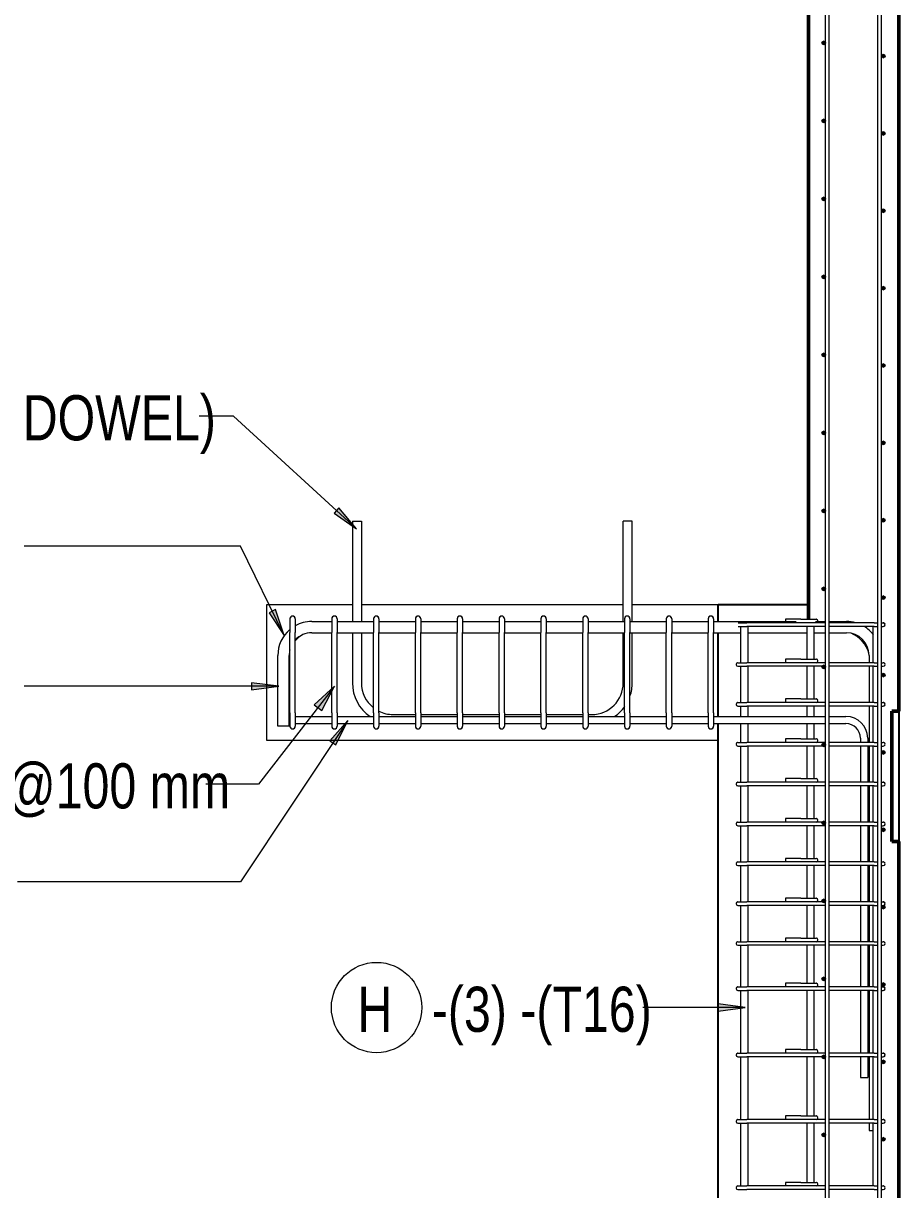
# Model space of a CAD drawing. Header units: millimetres. Extents: x 12983 to 23528, y -2876 to 5855.
# Drawn here: x 21589 to 23528, y -255 to 2328 of the extents above; entities that cross this region are included whole.
import ezdxf

# ---------------------------------------------------------------- set-up
doc = ezdxf.new("R2010")
doc.units = ezdxf.units.MM
for name, color, linetype, lineweight in [('A-WALL', 113, 'Continuous', 25), ('S-BEAM', 12, 'Continuous', 18), ('S-RBAR', 171, 'Continuous', 18), ('S-RBAR-IDEN', 171, 'Continuous', 9)]:
    doc.layers.add(name, color=color, linetype=linetype, lineweight=lineweight)
doc.styles.add('Nirmala UI Semilight', font='NirmalaS.ttf', dxfattribs={"width": 0.8, "height": 100})

# ---------------------------------------------------------------- blocks, each defined once
blk = doc.blocks.new('M_Rebar Tag_rfa MARK - ARROW-794226-Elevation Right 1')
at = {"layer": 'S-RBAR-IDEN'}
blk.add_circle((10570.1, 1169.6), 100, dxfattribs=at)

msp = doc.modelspace()

# ---------------------------------------------------------------- hatches: boundary and pattern name
at = {"layer": 'S-RBAR'}
h = msp.add_hatch(color=256, dxfattribs=at)
edge = h.paths.add_edge_path()
edge.add_arc((23362.15473, 2284.2069), 4, 0, 360)
for points in [[(23362.15473, 2280.2069), (23366.15473, 2284.2069), (23362.15473, 2288.2069), (23358.15473, 2284.2069)], [(23494.15473, 2251.24138), (23498.15473, 2255.24138), (23494.15473, 2259.24138), (23490.15473, 2255.24138)], [(23362.15473, 2107.48276), (23366.15473, 2111.48276), (23362.15473, 2115.48276), (23358.15473, 2111.48276)], [(23494.15473, 2079.89655), (23498.15473, 2083.89655), (23494.15473, 2087.89655), (23490.15473, 2083.89655)], [(23362.15473, 1934.75862), (23366.15473, 1938.75862), (23362.15473, 1942.75862), (23358.15473, 1938.75862)], [(23494.15473, 1908.55172), (23498.15473, 1912.55172), (23494.15473, 1916.55172), (23490.15473, 1912.55172)], [(23362.15473, 1762.03448), (23366.15473, 1766.03448), (23362.15473, 1770.03448), (23358.15473, 1766.03448)], [(23494.15473, 1737.2069), (23498.15473, 1741.2069), (23494.15473, 1745.2069), (23490.15473, 1741.2069)], [(23362.15473, 1589.31034), (23366.15473, 1593.31034), (23362.15473, 1597.31034), (23358.15473, 1593.31034)], [(23494.15473, 1565.86207), (23498.15473, 1569.86207), (23494.15473, 1573.86207), (23490.15473, 1569.86207)], [(23362.15473, 1416.58621), (23366.15473, 1420.58621), (23362.15473, 1424.58621), (23358.15473, 1420.58621)], [(23494.15473, 1394.51724), (23498.15473, 1398.51724), (23494.15473, 1402.51724), (23490.15473, 1398.51724)], [(23362.15473, 1243.86207), (23366.15473, 1247.86207), (23362.15473, 1251.86207), (23358.15473, 1247.86207)], [(23494.15473, 1223.17241), (23498.15473, 1227.17241), (23494.15473, 1231.17241), (23490.15473, 1227.17241)], [(23362.15473, 1071.13793), (23366.15473, 1075.13793), (23362.15473, 1079.13793), (23358.15473, 1075.13793)], [(23494.15473, 1051.82759), (23498.15473, 1055.82759), (23494.15473, 1059.82759), (23490.15473, 1055.82759)], [(23362.15473, 898.41379), (23366.15473, 902.41379), (23362.15473, 906.41379), (23358.15473, 902.41379)], [(23494.15473, 880.48276), (23498.15473, 884.48276), (23494.15473, 888.48276), (23490.15473, 884.48276)], [(23362.15473, 725.68966), (23366.15473, 729.68966), (23362.15473, 733.68966), (23358.15473, 729.68966)], [(23494.15473, 709.13793), (23498.15473, 713.13793), (23494.15473, 717.13793), (23490.15473, 713.13793)], [(23362.15473, 552.96552), (23366.15473, 556.96552), (23362.15473, 560.96552), (23358.15473, 556.96552)], [(23494.15473, 537.7931), (23498.15473, 541.7931), (23494.15473, 545.7931), (23490.15473, 541.7931)], [(23362.15473, 380.24138), (23366.15473, 384.24138), (23362.15473, 388.24138), (23358.15473, 384.24138)], [(23494.15473, 366.44828), (23498.15473, 370.44828), (23494.15473, 374.44828), (23490.15473, 370.44828)], [(23362.15473, 207.51724), (23366.15473, 211.51724), (23362.15473, 215.51724), (23358.15473, 211.51724), (23361.63083, 208.04114)], [(23494.15473, 195.10345), (23498.15473, 199.10345), (23494.15473, 203.10345), (23490.15473, 199.10345)], [(23362.15473, 34.7931), (23366.15473, 38.7931), (23362.15473, 42.7931), (23358.15473, 38.7931), (23359.6362, 37.31163)], [(23494.15473, 23.75862), (23498.15473, 27.75862), (23494.15473, 31.75862), (23490.15473, 27.75862)], [(23362.15473, -137.93103), (23366.15473, -133.93103), (23362.15473, -129.93103), (23358.15473, -133.93103)], [(23494.15473, -147.58621), (23498.15473, -143.58621), (23494.15473, -139.58621), (23490.15473, -143.58621)]]:
    msp.add_hatch(color=256, dxfattribs=at).paths.add_polyline_path(points)
h = msp.add_hatch(color=256, dxfattribs=at)
edge = h.paths.add_edge_path()
edge.add_arc((23494.15473, 2255.24138), 4, 0, 360)
h = msp.add_hatch(color=256, dxfattribs=at)
edge = h.paths.add_edge_path()
edge.add_arc((23362.15473, 2111.48276), 4, 0, 360)
h = msp.add_hatch(color=256, dxfattribs=at)
edge = h.paths.add_edge_path()
edge.add_arc((23494.15473, 2083.89655), 4, 0, 360)
h = msp.add_hatch(color=256, dxfattribs=at)
edge = h.paths.add_edge_path()
edge.add_arc((23362.15473, 1938.75862), 4, 0, 360)
h = msp.add_hatch(color=256, dxfattribs=at)
edge = h.paths.add_edge_path()
edge.add_arc((23494.15473, 1912.55172), 4, 0, 360)
h = msp.add_hatch(color=256, dxfattribs=at)
edge = h.paths.add_edge_path()
edge.add_arc((23362.15473, 1766.03448), 4, 0, 360)
h = msp.add_hatch(color=256, dxfattribs=at)
edge = h.paths.add_edge_path()
edge.add_arc((23494.15473, 1741.2069), 4, 0, 360)
h = msp.add_hatch(color=256, dxfattribs=at)
edge = h.paths.add_edge_path()
edge.add_arc((23362.15473, 1593.31034), 4, 0, 360)
h = msp.add_hatch(color=256, dxfattribs=at)
edge = h.paths.add_edge_path()
edge.add_arc((23494.15473, 1569.86207), 4, 0, 360)
h = msp.add_hatch(color=256, dxfattribs=at)
edge = h.paths.add_edge_path()
edge.add_arc((23362.15473, 1420.58621), 4, 0, 360)
h = msp.add_hatch(color=256, dxfattribs=at)
edge = h.paths.add_edge_path()
edge.add_arc((23494.15473, 1398.51724), 4, 0, 360)
h = msp.add_hatch(color=256, dxfattribs=at)
edge = h.paths.add_edge_path()
edge.add_arc((23362.15473, 1247.86207), 4, 0, 360)
h = msp.add_hatch(color=256, dxfattribs=at)
edge = h.paths.add_edge_path()
edge.add_arc((23494.15473, 1227.17241), 4, 0, 360)
h = msp.add_hatch(color=256, dxfattribs=at)
edge = h.paths.add_edge_path()
edge.add_arc((23362.15473, 1075.13793), 4, 0, 360)
h = msp.add_hatch(color=256, dxfattribs=at)
edge = h.paths.add_edge_path()
edge.add_arc((23494.15473, 1055.82759), 4, 0, 360)
h = msp.add_hatch(color=256, dxfattribs=at)
edge = h.paths.add_edge_path()
edge.add_arc((23362.15473, 902.41379), 4, 0, 360)
h = msp.add_hatch(color=256, dxfattribs=at)
edge = h.paths.add_edge_path()
edge.add_arc((23494.15473, 884.48276), 4, 0, 360)
h = msp.add_hatch(color=256, dxfattribs=at)
edge = h.paths.add_edge_path()
edge.add_arc((23362.15473, 729.68966), 4, 0, 360)
h = msp.add_hatch(color=256, dxfattribs=at)
edge = h.paths.add_edge_path()
edge.add_arc((23494.15473, 713.13793), 4, 0, 360)
h = msp.add_hatch(color=256, dxfattribs=at)
edge = h.paths.add_edge_path()
edge.add_arc((23362.15473, 556.96552), 4, 0, 360)
h = msp.add_hatch(color=256, dxfattribs=at)
edge = h.paths.add_edge_path()
edge.add_arc((23494.15473, 541.7931), 4, 0, 360)
h = msp.add_hatch(color=256, dxfattribs=at)
edge = h.paths.add_edge_path()
edge.add_arc((23362.15473, 384.24138), 4, 0, 360)
h = msp.add_hatch(color=256, dxfattribs=at)
edge = h.paths.add_edge_path()
edge.add_arc((23494.15473, 370.44828), 4, 0, 360)
h = msp.add_hatch(color=256, dxfattribs=at)
edge = h.paths.add_edge_path()
edge.add_arc((23362.15473, 211.51724), 4, 0, 360)
h = msp.add_hatch(color=256, dxfattribs=at)
edge = h.paths.add_edge_path()
edge.add_arc((23494.15473, 199.10345), 4, 0, 360)
h = msp.add_hatch(color=256, dxfattribs=at)
edge = h.paths.add_edge_path()
edge.add_arc((23362.15473, 38.7931), 4, 0, 360)
h = msp.add_hatch(color=256, dxfattribs=at)
edge = h.paths.add_edge_path()
edge.add_arc((23494.15473, 27.75862), 4, 0, 360)
h = msp.add_hatch(color=256, dxfattribs=at)
edge = h.paths.add_edge_path()
edge.add_arc((23362.15473, -133.93103), 4, 0, 360)
h = msp.add_hatch(color=256, dxfattribs=at)
edge = h.paths.add_edge_path()
edge.add_arc((23494.15473, -143.58621), 4, 0, 360)
at = {"layer": 'S-RBAR-IDEN'}
for points in [[(22327.24973, 1208.34039), (22288.37367, 1254.71978), (22277.69447, 1243.07758)], [(22167.41082, 972.0373), (22147.97596, 1029.34945), (22133.80471, 1022.36648)], [(22155.09354, 859.57095), (22095.09354, 867.4701), (22095.09354, 851.6718)], [(22278.86644, 859.57095), (22233.62801, 818.76149), (22250.31388, 805.75014)], [(22308.46825, 784.01023), (22268.60944, 738.47264), (22281.75359, 729.70808)], [(23188.09004, 148.20063), (23128.09004, 156.09978), (23128.09004, 140.30148)]]:
    msp.add_hatch(color=256, dxfattribs=at).paths.add_polyline_path(points)

# ---------------------------------------------------------------- linework, layer by layer
at = {"layer": 'A-WALL', "lineweight": 50}
for p, q in [((23328.15473, 3060), (23328.15473, 1008)), ((23528.15473, 804.51559), (23528.15473, 2511.41839)), ((23513.15473, 515.48441), (23513.15473, 804.51559)), ((23513.15473, 804.51559), (23528.15473, 804.51559)), ((23528.15473, 515.48441), (23513.15473, 515.48441)), ((23528.15473, -1395), (23528.15473, 515.48441))]:
    msp.add_line(p, q, dxfattribs=at)
at = {"layer": 'A-WALL'}
for p, q in [((23128.15473, 1003), (23128.15473, 1040)), ((23328.15473, 1040), (23128.15473, 1040)), ((23128.15473, 793), (23128.15473, 978)), ((23528.15473, 804.51559), (23528.15473, 515.48441)), ((23128.15473, -1395), (23128.15473, 777))]:
    msp.add_line(p, q, dxfattribs=at)
at = {"layer": 'S-BEAM'}
for p, q in [((22128.15473, 1040), (22128.15473, 740)), ((22318.15473, 1040), (22128.15473, 1040)), ((22918.15473, 1040), (22338.15473, 1040)), ((23128.15473, 1040), (22938.15473, 1040)), ((22128.15473, 740), (23128.15473, 740))]:
    msp.add_line(p, q, dxfattribs=at)
at = {"layer": 'S-RBAR'}
for p, q in [((23366.15473, -1365), (23366.15473, 3670)), ((23374.15473, -1365), (23374.15473, 3670)), ((23482.15473, -1365), (23482.15473, 3630)), ((23490.15473, -1365), (23490.15473, 3630)), ((23362.15473, 2288.2069), (23358.15473, 2284.2069)), ((23358.15473, 2284.2069), (23362.15473, 2280.2069)), ((23366.15473, 2284.2069), (23362.15473, 2288.2069)), ((23362.15473, 2280.2069), (23366.15473, 2284.2069)), ((23494.15473, 2259.24138), (23490.15473, 2255.24138)), ((23490.15473, 2255.24138), (23494.15473, 2251.24138)), ((23498.15473, 2255.24138), (23494.15473, 2259.24138)), ((23494.15473, 2251.24138), (23498.15473, 2255.24138)), ((23362.15473, 2115.48276), (23358.15473, 2111.48276)), ((23358.15473, 2111.48276), (23362.15473, 2107.48276)), ((23366.15473, 2111.48276), (23362.15473, 2115.48276)), ((23362.15473, 2107.48276), (23366.15473, 2111.48276)), ((23494.15473, 2087.89655), (23490.15473, 2083.89655)), ((23490.15473, 2083.89655), (23494.15473, 2079.89655)), ((23498.15473, 2083.89655), (23494.15473, 2087.89655)), ((23494.15473, 2079.89655), (23498.15473, 2083.89655)), ((23362.15473, 1942.75862), (23358.15473, 1938.75862)), ((23358.15473, 1938.75862), (23362.15473, 1934.75862)), ((23366.15473, 1938.75862), (23362.15473, 1942.75862)), ((23362.15473, 1934.75862), (23366.15473, 1938.75862)), ((23494.15473, 1916.55172), (23490.15473, 1912.55172)), ((23490.15473, 1912.55172), (23494.15473, 1908.55172)), ((23498.15473, 1912.55172), (23494.15473, 1916.55172)), ((23494.15473, 1908.55172), (23498.15473, 1912.55172)), ((23362.15473, 1770.03448), (23358.15473, 1766.03448)), ((23358.15473, 1766.03448), (23362.15473, 1762.03448)), ((23366.15473, 1766.03448), (23362.15473, 1770.03448)), ((23362.15473, 1762.03448), (23366.15473, 1766.03448)), ((23494.15473, 1745.2069), (23490.15473, 1741.2069)), ((23490.15473, 1741.2069), (23494.15473, 1737.2069)), ((23498.15473, 1741.2069), (23494.15473, 1745.2069)), ((23494.15473, 1737.2069), (23498.15473, 1741.2069)), ((23362.15473, 1597.31034), (23358.15473, 1593.31034)), ((23358.15473, 1593.31034), (23362.15473, 1589.31034)), ((23366.15473, 1593.31034), (23362.15473, 1597.31034)), ((23362.15473, 1589.31034), (23366.15473, 1593.31034)), ((23494.15473, 1573.86207), (23490.15473, 1569.86207)), ((23490.15473, 1569.86207), (23494.15473, 1565.86207)), ((23498.15473, 1569.86207), (23494.15473, 1573.86207)), ((23494.15473, 1565.86207), (23498.15473, 1569.86207)), ((23362.15473, 1424.58621), (23358.15473, 1420.58621)), ((23358.15473, 1420.58621), (23362.15473, 1416.58621)), ((23366.15473, 1420.58621), (23362.15473, 1424.58621)), ((23362.15473, 1416.58621), (23366.15473, 1420.58621)), ((23494.15473, 1402.51724), (23490.15473, 1398.51724)), ((23490.15473, 1398.51724), (23494.15473, 1394.51724)), ((23498.15473, 1398.51724), (23494.15473, 1402.51724)), ((23494.15473, 1394.51724), (23498.15473, 1398.51724)), ((23362.15473, 1251.86207), (23358.15473, 1247.86207)), ((23358.15473, 1247.86207), (23362.15473, 1243.86207)), ((23366.15473, 1247.86207), (23362.15473, 1251.86207)), ((23362.15473, 1243.86207), (23366.15473, 1247.86207)), ((22318.15473, 1225), (22318.15473, 1003)), ((22318.15473, 1225), (22338.15473, 1225)), ((22338.15473, 1225), (22338.15473, 1003)), ((22938.15473, 1225), (22918.15473, 1225)), ((22918.15473, 1003), (22918.15473, 1225)), ((22938.15473, 1003), (22938.15473, 1225)), ((23494.15473, 1231.17241), (23490.15473, 1227.17241)), ((23490.15473, 1227.17241), (23494.15473, 1223.17241)), ((23498.15473, 1227.17241), (23494.15473, 1231.17241)), ((23494.15473, 1223.17241), (23498.15473, 1227.17241)), ((23362.15473, 1079.13793), (23358.15473, 1075.13793)), ((23358.15473, 1075.13793), (23362.15473, 1071.13793)), ((23366.15473, 1075.13793), (23362.15473, 1079.13793)), ((23362.15473, 1071.13793), (23366.15473, 1075.13793)), ((23494.15473, 1059.82759), (23490.15473, 1055.82759)), ((23498.15473, 1055.82759), (23494.15473, 1059.82759)), ((23490.15473, 1055.82759), (23494.15473, 1051.82759)), ((23494.15473, 1051.82759), (23498.15473, 1055.82759)), ((22179.80608, 1009), (22179.80608, 979)), ((22191.80608, 1009), (22191.80608, 979)), ((22272.44095, 1009), (22272.44095, 979)), ((22284.44095, 1009), (22284.44095, 979)), ((22365.07581, 1009), (22365.07581, 979)), ((22377.07581, 1009), (22377.07581, 979)), ((22457.71068, 1009), (22457.71068, 979)), ((22469.71068, 1009), (22469.71068, 979)), ((22550.34554, 1009), (22550.34554, 979)), ((22562.34554, 1009), (22562.34554, 979)), ((22642.98041, 1009), (22642.98041, 979)), ((22654.98041, 1009), (22654.98041, 979)), ((22735.61527, 1009), (22735.61527, 979)), ((22747.61527, 1009), (22747.61527, 979)), ((22828.25013, 1009), (22828.25013, 979)), ((22840.25013, 1009), (22840.25013, 979)), ((22920.885, 1009), (22920.885, 979)), ((22932.885, 1009), (22932.885, 979)), ((23013.51986, 1009), (23013.51986, 979)), ((23025.51986, 1009), (23025.51986, 979)), ((23106.15473, 1009), (23106.15473, 979)), ((23118.15473, 1009), (23118.15473, 979)), ((23311.31356, 1008), (23277.37243, 1008)), ((23277.37243, 1008), (23277.37243, 1003)), ((23311.31356, 1008), (23345.4557, 1008)), ((22228.15473, 1003), (22272.44095, 1003)), ((22284.44095, 1003), (22365.07581, 1003)), ((22377.07581, 1003), (22457.71068, 1003)), ((22469.71068, 1003), (22550.34554, 1003)), ((22562.34554, 1003), (22642.98041, 1003)), ((22654.98041, 1003), (22735.61527, 1003)), ((22747.61527, 1003), (22828.25013, 1003)), ((22840.25013, 1003), (22920.885, 1003)), ((22932.885, 1003), (23013.51986, 1003)), ((23025.51986, 1003), (23106.15473, 1003)), ((23118.15473, 1003), (23301.38714, 1003)), ((23172.53136, 1000), (23192.15473, 1000)), ((23172.53136, 992), (23192.15473, 992)), ((23178.49787, 911.75), (23178.49787, 992)), ((23366.15473, 1000), (23192.15473, 1000)), ((23366.15473, 992), (23192.15473, 992)), ((23194.49787, 911.75), (23194.49787, 992)), ((23325.15473, 919.75), (23325.15473, 992)), ((23341.15473, 919.75), (23341.15473, 992)), ((23343.70949, 1003), (23366.15473, 1003)), ((23374.15473, 1003), (23412.65473, 1003)), ((23474.15473, 1000), (23374.15473, 1000)), ((23474.15473, 992), (23374.15473, 992)), ((23471.81158, 911.75), (23471.81158, 992)), ((23474.15473, 1000), (23482.75104, 1000)), ((23474.15473, 992), (23482.75104, 992)), ((23491.3468, 1000), (23494.15473, 1000)), ((23491.3468, 992), (23494.15473, 992)), ((22179.80608, 801), (22179.80608, 979)), ((22191.80608, 801), (22191.80608, 979)), ((22228.15473, 978), (22272.44095, 978)), ((22272.44095, 801), (22272.44095, 979)), ((22284.44095, 801), (22284.44095, 979)), ((22284.44095, 978), (22365.07581, 978)), ((22318.15473, 978), (22318.15473, 867)), ((22338.15473, 978), (22338.15473, 867)), ((22365.07581, 801), (22365.07581, 979)), ((22377.07581, 801), (22377.07581, 979)), ((22377.07581, 978), (22457.71068, 978)), ((22457.71068, 801), (22457.71068, 979)), ((22469.71068, 801), (22469.71068, 979)), ((22469.71068, 978), (22550.34554, 978)), ((22550.34554, 801), (22550.34554, 979)), ((22562.34554, 801), (22562.34554, 979)), ((22562.34554, 978), (22642.98041, 978)), ((22642.98041, 801), (22642.98041, 979)), ((22654.98041, 801), (22654.98041, 979)), ((22654.98041, 978), (22735.61527, 978)), ((22735.61527, 801), (22735.61527, 979)), ((22747.61527, 801), (22747.61527, 979)), ((22747.61527, 978), (22828.25013, 978)), ((22828.25013, 801), (22828.25013, 979)), ((22840.25013, 801), (22840.25013, 979)), ((22840.25013, 978), (22920.885, 978)), ((22918.15473, 867), (22918.15473, 978)), ((22920.885, 801), (22920.885, 979)), ((22932.885, 801), (22932.885, 979)), ((22932.885, 978), (23013.51986, 978)), ((22938.15473, 867), (22938.15473, 978)), ((23013.51986, 801), (23013.51986, 979)), ((23025.51986, 801), (23025.51986, 979)), ((23025.51986, 978), (23106.15473, 978)), ((23106.15473, 801), (23106.15473, 979)), ((23118.15473, 801), (23118.15473, 979)), ((23118.15473, 978), (23178.49787, 978)), ((23194.49787, 978), (23325.15473, 978)), ((23341.15473, 978), (23366.15473, 978)), ((23374.15473, 978), (23412.65473, 978)), ((22153.15473, 771), (22153.15473, 928)), ((22178.15473, 771), (22178.15473, 928)), ((23172.15473, 911.75), (23192.15473, 911.75)), ((23366.15473, 911.75), (23192.15473, 911.75)), ((23311.31356, 919.75), (23277.37243, 919.75)), ((23277.37243, 919.75), (23277.37243, 911.75)), ((23311.31356, 919.75), (23345.4557, 919.75)), ((23362.15473, 906.41379), (23358.15473, 902.41379)), ((23366.15473, 902.41379), (23362.15473, 906.41379)), ((23474.15473, 911.75), (23374.15473, 911.75)), ((23462.65473, 928), (23462.65473, 911.75)), ((23474.15473, 911.75), (23482.75104, 911.75)), ((23491.3468, 911.75), (23494.15473, 911.75)), ((23172.15473, 903.75), (23192.15473, 903.75)), ((23178.49787, 823.5), (23178.49787, 903.75)), ((23366.15473, 903.75), (23192.15473, 903.75)), ((23194.49787, 823.5), (23194.49787, 903.75)), ((23325.15473, 831.5), (23325.15473, 903.75)), ((23341.15473, 831.5), (23341.15473, 903.75)), ((23358.15473, 902.41379), (23362.15473, 898.41379)), ((23362.15473, 898.41379), (23366.15473, 902.41379)), ((23474.15473, 903.75), (23374.15473, 903.75)), ((23462.65473, 903.75), (23462.65473, 823.5)), ((23471.81158, 823.5), (23471.81158, 903.75)), ((23474.15473, 903.75), (23482.75104, 903.75)), ((23494.15473, 888.48276), (23490.15473, 884.48276)), ((23490.15473, 884.48276), (23494.15473, 880.48276)), ((23491.3468, 903.75), (23494.15473, 903.75)), ((23498.15473, 884.48276), (23494.15473, 888.48276)), ((23494.15473, 880.48276), (23498.15473, 884.48276)), ((23311.31356, 831.5), (23277.37243, 831.5)), ((23277.37243, 831.5), (23277.37243, 823.5)), ((23311.31356, 831.5), (23345.4557, 831.5)), ((22179.80608, 801), (22179.80608, 771)), ((22191.80608, 801), (22191.80608, 771)), ((22272.44095, 801), (22272.44095, 771)), ((22284.44095, 801), (22284.44095, 771)), ((22365.07581, 801), (22365.07581, 771)), ((22377.07581, 801), (22377.07581, 771)), ((22457.71068, 801), (22457.71068, 771)), ((22469.71068, 801), (22469.71068, 771)), ((22550.34554, 801), (22550.34554, 771)), ((22562.34554, 801), (22562.34554, 771)), ((22642.98041, 801), (22642.98041, 771)), ((22654.98041, 801), (22654.98041, 771)), ((22735.61527, 801), (22735.61527, 771)), ((22747.61527, 801), (22747.61527, 771)), ((22828.25013, 801), (22828.25013, 771)), ((22840.25013, 801), (22840.25013, 771)), ((22920.885, 801), (22920.885, 771)), ((22932.885, 801), (22932.885, 771)), ((23013.51986, 801), (23013.51986, 771)), ((23025.51986, 801), (23025.51986, 771)), ((23106.15473, 801), (23106.15473, 771)), ((23118.15473, 801), (23118.15473, 771)), ((23172.15473, 823.5), (23192.15473, 823.5)), ((23172.15473, 815.5), (23192.15473, 815.5)), ((23178.49787, 793.39947), (23178.49787, 815.5)), ((23366.15473, 823.5), (23192.15473, 823.5)), ((23366.15473, 815.5), (23192.15473, 815.5)), ((23194.49787, 793.39947), (23194.49787, 815.5)), ((23325.15473, 793), (23325.15473, 815.5)), ((23341.15473, 793), (23341.15473, 815.5)), ((23474.15473, 823.5), (23374.15473, 823.5)), ((23474.15473, 815.5), (23374.15473, 815.5)), ((23462.65473, 815.5), (23462.65473, 735.25)), ((23471.81158, 735.25), (23471.81158, 815.5)), ((23474.15473, 823.5), (23482.75104, 823.5)), ((23474.15473, 815.5), (23482.75104, 815.5)), ((23491.3468, 823.5), (23494.15473, 823.5)), ((23491.3468, 815.5), (23494.15473, 815.5)), ((22191.80608, 793), (22272.44095, 793)), ((22191.80608, 777), (22272.44095, 777)), ((22284.44095, 793), (22365.07581, 793)), ((22284.44095, 777), (22365.07581, 777)), ((22377.07581, 793), (22457.71068, 793)), ((22377.07581, 777), (22457.71068, 777)), ((22408.15473, 797), (22457.71068, 797)), ((22469.71068, 797), (22550.34554, 797)), ((22469.71068, 793), (22550.34554, 793)), ((22469.71068, 777), (22550.34554, 777)), ((22562.34554, 797), (22642.98041, 797)), ((22562.34554, 793), (22642.98041, 793)), ((22562.34554, 777), (22642.98041, 777)), ((22654.98041, 797), (22735.61527, 797)), ((22654.98041, 793), (22735.61527, 793)), ((22654.98041, 777), (22735.61527, 777)), ((22747.61527, 797), (22828.25013, 797)), ((22747.61527, 793), (22828.25013, 793)), ((22747.61527, 777), (22828.25013, 777)), ((22840.25013, 797), (22848.15473, 797)), ((22840.25013, 793), (22920.885, 793)), ((22840.25013, 777), (22920.885, 777)), ((22932.885, 793), (23013.51986, 793)), ((22932.885, 777), (23013.51986, 777)), ((23025.51986, 793), (23106.15473, 793)), ((23025.51986, 777), (23106.15473, 777)), ((23118.15473, 793), (23366.15473, 793)), ((23118.15473, 777), (23366.15473, 777)), ((23178.49787, 735.25), (23178.49787, 777)), ((23194.49787, 735.25), (23194.49787, 777)), ((23325.15473, 743.25), (23325.15473, 777)), ((23341.15473, 743.25), (23341.15473, 777)), ((23374.15473, 793), (23411.47921, 793)), ((23374.15473, 777), (23411.47921, 777)), ((22178.15473, 771), (22153.15473, 771)), ((23172.15473, 735.25), (23192.15473, 735.25)), ((23172.15473, 727.25), (23192.15473, 727.25)), ((23178.49787, 647.05989), (23178.49787, 727.25)), ((23366.15473, 735.25), (23192.15473, 735.25)), ((23366.15473, 727.25), (23192.15473, 727.25)), ((23194.49787, 647.05989), (23194.49787, 727.25)), ((23311.31356, 743.25), (23277.37243, 743.25)), ((23277.37243, 743.25), (23277.37243, 735.25)), ((23311.31356, 743.25), (23345.4557, 743.25)), ((23325.15473, 655), (23325.15473, 727.25)), ((23341.15473, 655), (23341.15473, 727.25)), ((23362.15473, 733.68966), (23358.15473, 729.68966)), ((23358.15473, 729.68966), (23362.15473, 725.68966)), ((23366.15473, 729.68966), (23362.15473, 733.68966)), ((23362.15473, 725.68966), (23366.15473, 729.68966)), ((23474.15473, 735.25), (23374.15473, 735.25)), ((23474.15473, 727.25), (23374.15473, 727.25)), ((23443.47921, 745), (23443.47921, 735.25)), ((23443.47921, 727.25), (23443.47921, 647)), ((23459.47921, 745), (23459.47921, 735.25)), ((23459.47921, 727.25), (23459.47921, 647)), ((23462.65473, 727.25), (23462.65473, 647)), ((23471.81158, 647), (23471.81158, 727.25)), ((23474.15473, 735.25), (23482.75104, 735.25)), ((23474.15473, 727.25), (23482.75104, 727.25)), ((23491.3468, 735.25), (23494.15473, 735.25)), ((23491.3468, 727.25), (23494.15473, 727.25)), ((23494.15473, 717.13793), (23490.15473, 713.13793)), ((23490.15473, 713.13793), (23494.15473, 709.13793)), ((23498.15473, 713.13793), (23494.15473, 717.13793)), ((23494.15473, 709.13793), (23498.15473, 713.13793)), ((23172.15473, 647), (23192.15473, 647)), ((23366.15473, 647), (23192.15473, 647)), ((23311.31356, 655), (23277.37243, 655)), ((23277.37243, 655), (23277.37243, 647)), ((23311.31356, 655), (23345.4557, 655)), ((23474.15473, 647), (23374.15473, 647)), ((23474.15473, 647), (23482.75104, 647)), ((23491.3468, 647), (23494.15473, 647)), ((23172.15473, 639), (23192.15473, 639)), ((23178.49787, 558.75), (23178.49787, 639)), ((23366.15473, 639), (23192.15473, 639)), ((23194.49787, 558.75), (23194.49787, 639)), ((23325.15473, 566.75), (23325.15473, 639)), ((23341.15473, 566.75), (23341.15473, 639)), ((23474.15473, 639), (23374.15473, 639)), ((23443.47921, 639), (23443.47921, 558.75)), ((23459.47921, 639), (23459.47921, 558.75)), ((23462.65473, 639), (23462.65473, 558.75)), ((23471.81158, 558.75), (23471.81158, 639)), ((23474.15473, 639), (23482.75104, 639)), ((23491.3468, 639), (23494.15473, 639)), ((23172.15473, 558.75), (23192.15473, 558.75)), ((23172.15473, 550.75), (23192.15473, 550.75)), ((23178.49787, 470.5), (23178.49787, 550.75)), ((23366.15473, 558.75), (23192.15473, 558.75)), ((23366.15473, 550.75), (23192.15473, 550.75)), ((23194.49787, 470.5), (23194.49787, 550.75)), ((23311.31356, 566.75), (23277.37243, 566.75)), ((23277.37243, 566.75), (23277.37243, 558.75)), ((23311.31356, 566.75), (23345.4557, 566.75)), ((23325.15473, 478.5), (23325.15473, 550.75)), ((23341.15473, 478.5), (23341.15473, 550.75)), ((23362.15473, 560.96552), (23358.15473, 556.96552)), ((23358.15473, 556.96552), (23362.15473, 552.96552)), ((23366.15473, 556.96552), (23362.15473, 560.96552)), ((23362.15473, 552.96552), (23366.15473, 556.96552)), ((23474.15473, 558.75), (23374.15473, 558.75)), ((23474.15473, 550.75), (23374.15473, 550.75)), ((23443.47921, 550.75), (23443.47921, 470.5)), ((23459.47921, 550.75), (23459.47921, 470.5)), ((23462.65473, 550.75), (23462.65473, 470.5)), ((23471.81158, 470.5), (23471.81158, 550.75)), ((23474.15473, 558.75), (23482.75104, 558.75)), ((23474.15473, 550.75), (23482.75104, 550.75)), ((23494.15473, 545.7931), (23490.15473, 541.7931)), ((23491.3468, 558.75), (23494.15473, 558.75)), ((23491.3468, 550.75), (23494.15473, 550.75)), ((23498.15473, 541.7931), (23494.15473, 545.7931)), ((23490.15473, 541.7931), (23494.15473, 537.7931)), ((23494.15473, 537.7931), (23498.15473, 541.7931)), ((23172.15473, 470.5), (23192.15473, 470.5)), ((23366.15473, 470.5), (23192.15473, 470.5)), ((23311.31356, 478.5), (23277.37243, 478.5)), ((23277.37243, 478.5), (23277.37243, 470.5)), ((23311.31356, 478.5), (23345.4557, 478.5)), ((23474.15473, 470.5), (23374.15473, 470.5)), ((23474.15473, 470.5), (23482.75104, 470.5)), ((23491.3468, 470.5), (23494.15473, 470.5)), ((23172.15473, 462.5), (23192.15473, 462.5)), ((23178.49787, 382.25), (23178.49787, 462.5)), ((23366.15473, 462.5), (23192.15473, 462.5)), ((23194.49787, 382.25), (23194.49787, 462.5)), ((23325.15473, 390.25), (23325.15473, 462.5)), ((23341.15473, 390.25), (23341.15473, 462.5)), ((23474.15473, 462.5), (23374.15473, 462.5)), ((23443.47921, 462.5), (23443.47921, 382.25)), ((23459.47921, 462.5), (23459.47921, 382.25)), ((23462.65473, 462.5), (23462.65473, 382.25)), ((23471.81158, 382.25), (23471.81158, 462.5)), ((23474.15473, 462.5), (23482.75104, 462.5)), ((23491.3468, 462.5), (23494.15473, 462.5)), ((23311.31356, 390.25), (23277.37243, 390.25)), ((23277.37243, 390.25), (23277.37243, 382.25)), ((23311.31356, 390.25), (23345.4557, 390.25)), ((23362.15473, 388.24138), (23358.15473, 384.24138)), ((23366.15473, 384.24138), (23362.15473, 388.24138)), ((23172.15473, 382.25), (23192.15473, 382.25)), ((23172.15473, 374.25), (23192.15473, 374.25)), ((23178.49787, 294), (23178.49787, 374.25)), ((23366.15473, 382.25), (23192.15473, 382.25)), ((23366.15473, 374.25), (23192.15473, 374.25)), ((23194.49787, 294), (23194.49787, 374.25)), ((23325.15473, 302), (23325.15473, 374.25)), ((23341.15473, 302), (23341.15473, 374.25)), ((23358.15473, 384.24138), (23362.15473, 380.24138)), ((23362.15473, 380.24138), (23366.15473, 384.24138)), ((23474.15473, 382.25), (23374.15473, 382.25)), ((23474.15473, 374.25), (23374.15473, 374.25)), ((23443.47921, 374.25), (23443.47921, 294)), ((23459.47921, 374.25), (23459.47921, 294)), ((23462.65473, 374.25), (23462.65473, 294)), ((23471.81158, 294), (23471.81158, 374.25)), ((23474.15473, 382.25), (23482.75104, 382.25)), ((23474.15473, 374.25), (23482.75104, 374.25)), ((23494.15473, 374.44828), (23490.15473, 370.44828)), ((23490.15473, 370.44828), (23494.15473, 366.44828)), ((23491.3468, 382.25), (23494.15473, 382.25)), ((23491.3468, 374.25), (23494.15473, 374.25)), ((23498.15473, 370.44828), (23494.15473, 374.44828)), ((23494.15473, 366.44828), (23498.15473, 370.44828)), ((23172.15473, 294), (23192.15473, 294)), ((23172.15473, 286), (23192.15473, 286)), ((23178.49787, 194), (23178.49787, 286)), ((23366.15473, 294), (23192.15473, 294)), ((23366.15473, 286), (23192.15473, 286)), ((23194.49787, 194), (23194.49787, 286)), ((23311.31356, 302), (23277.37243, 302)), ((23277.37243, 302), (23277.37243, 294)), ((23311.31356, 302), (23345.4557, 302)), ((23325.15473, 202), (23325.15473, 286)), ((23341.15473, 202), (23341.15473, 286)), ((23474.15473, 294), (23374.15473, 294)), ((23474.15473, 286), (23374.15473, 286)), ((23443.47921, 286), (23443.47921, 194)), ((23459.47921, 286), (23459.47921, 194)), ((23462.65473, 286), (23462.65473, 194)), ((23471.81158, 194), (23471.81158, 286)), ((23474.15473, 294), (23482.75104, 294)), ((23474.15473, 286), (23482.75104, 286)), ((23491.3468, 294), (23494.15473, 294)), ((23491.3468, 286), (23494.15473, 286)), ((23362.15473, 215.51724), (23358.15473, 211.51724)), ((23358.15473, 211.51724), (23361.63083, 208.04114)), ((23361.63083, 208.04114), (23362.15473, 207.51724)), ((23366.15473, 211.51724), (23362.15473, 215.51724)), ((23362.15473, 207.51724), (23366.15473, 211.51724)), ((23172.15473, 194), (23192.15473, 194)), ((23172.15473, 186), (23192.15473, 186)), ((23178.49787, 47), (23178.49787, 186)), ((23366.15473, 194), (23192.15473, 194)), ((23366.15473, 186), (23192.15473, 186)), ((23194.49787, 47), (23194.49787, 186)), ((23311.31356, 202), (23277.37243, 202)), ((23277.37243, 202), (23277.37243, 194)), ((23311.31356, 202), (23345.4557, 202)), ((23325.15473, 55), (23325.15473, 186)), ((23341.15473, 55), (23341.15473, 186)), ((23474.15473, 194), (23374.15473, 194)), ((23474.15473, 186), (23374.15473, 186)), ((23443.47921, 186), (23443.47921, 47)), ((23459.47921, 186), (23459.47921, 47)), ((23462.65473, 186), (23462.65473, 47)), ((23471.81158, 47), (23471.81158, 186)), ((23474.15473, 194), (23482.75104, 194)), ((23474.15473, 186), (23482.75104, 186)), ((23494.15473, 203.10345), (23490.15473, 199.10345)), ((23490.15473, 199.10345), (23494.15473, 195.10345)), ((23491.3468, 194), (23494.15473, 194)), ((23491.3468, 186), (23494.15473, 186)), ((23498.15473, 199.10345), (23494.15473, 203.10345)), ((23494.15473, 195.10345), (23498.15473, 199.10345)), ((23311.31356, 55), (23277.37243, 55)), ((23277.37243, 55), (23277.37243, 47)), ((23311.31356, 55), (23345.4557, 55)), ((23172.15473, 47), (23192.15473, 47)), ((23172.15473, 39), (23192.15473, 39)), ((23178.49787, -100), (23178.49787, 39)), ((23366.15473, 47), (23192.15473, 47)), ((23366.15473, 39), (23192.15473, 39)), ((23194.49787, -100), (23194.49787, 39)), ((23325.15473, -92), (23325.15473, 39)), ((23341.15473, -92), (23341.15473, 39)), ((23362.15473, 42.7931), (23358.15473, 38.7931)), ((23358.15473, 38.7931), (23359.6362, 37.31163)), ((23359.6362, 37.31163), (23362.15473, 34.7931)), ((23366.15473, 38.7931), (23362.15473, 42.7931)), ((23362.15473, 34.7931), (23366.15473, 38.7931)), ((23474.15473, 47), (23374.15473, 47)), ((23474.15473, 39), (23374.15473, 39)), ((23443.47921, 39), (23443.47921, -7)), ((23459.47921, 39), (23459.47921, -7)), ((23462.65473, 39), (23462.65473, -100)), ((23471.81158, -100), (23471.81158, 39)), ((23474.15473, 47), (23482.75104, 47)), ((23474.15473, 39), (23482.75104, 39)), ((23494.15473, 31.75862), (23490.15473, 27.75862)), ((23490.15473, 27.75862), (23494.15473, 23.75862)), ((23491.3468, 47), (23494.15473, 47)), ((23491.3468, 39), (23494.15473, 39)), ((23498.15473, 27.75862), (23494.15473, 31.75862)), ((23494.15473, 23.75862), (23498.15473, 27.75862)), ((23443.47921, -7), (23459.47921, -7)), ((23172.15473, -100), (23192.15473, -100)), ((23366.15473, -100), (23192.15473, -100)), ((23311.31356, -92), (23277.37243, -92)), ((23277.37243, -92), (23277.37243, -100)), ((23311.31356, -92), (23345.4557, -92)), ((23474.15473, -100), (23374.15473, -100)), ((23474.15473, -100), (23482.75104, -100)), ((23491.3468, -100), (23494.15473, -100)), ((23172.15473, -108), (23192.15473, -108)), ((23178.49787, -247), (23178.49787, -108)), ((23366.15473, -108), (23192.15473, -108)), ((23194.49787, -247), (23194.49787, -108)), ((23325.15473, -239), (23325.15473, -108)), ((23341.15473, -239), (23341.15473, -108)), ((23474.15473, -108), (23374.15473, -108)), ((23462.65473, -108), (23462.65473, -124.5)), ((23462.65473, -124.5), (23471.81158, -124.5)), ((23471.81158, -247), (23471.81158, -108)), ((23474.15473, -108), (23482.75104, -108)), ((23491.3468, -108), (23494.15473, -108)), ((23362.15473, -129.93103), (23358.15473, -133.93103)), ((23358.15473, -133.93103), (23362.15473, -137.93103)), ((23366.15473, -133.93103), (23362.15473, -129.93103)), ((23362.15473, -137.93103), (23366.15473, -133.93103)), ((23494.15473, -139.58621), (23490.15473, -143.58621)), ((23490.15473, -143.58621), (23494.15473, -147.58621)), ((23498.15473, -143.58621), (23494.15473, -139.58621)), ((23494.15473, -147.58621), (23498.15473, -143.58621)), ((23172.15473, -247), (23192.15473, -247)), ((23172.15473, -255), (23192.15473, -255)), ((23366.15473, -247), (23192.15473, -247)), ((23366.15473, -255), (23192.15473, -255)), ((23311.31356, -239), (23277.37243, -239)), ((23277.37243, -239), (23277.37243, -247)), ((23311.31356, -239), (23345.4557, -239)), ((23474.15473, -247), (23374.15473, -247)), ((23474.15473, -255), (23374.15473, -255)), ((23474.15473, -247), (23482.75104, -247)), ((23474.15473, -255), (23482.75104, -255)), ((23491.3468, -247), (23494.15473, -247)), ((23491.3468, -255), (23494.15473, -255))]:
    msp.add_line(p, q, dxfattribs=at)
for centre in [(23362.15473, 2284.2069), (23494.15473, 2255.24138), (23362.15473, 2111.48276), (23494.15473, 2083.89655), (23362.15473, 1938.75862), (23494.15473, 1912.55172), (23362.15473, 1766.03448), (23494.15473, 1741.2069), (23362.15473, 1593.31034), (23494.15473, 1569.86207), (23362.15473, 1420.58621), (23494.15473, 1398.51724), (23362.15473, 1247.86207), (23494.15473, 1227.17241), (23362.15473, 1075.13793), (23494.15473, 1055.82759), (23362.15473, 902.41379), (23494.15473, 884.48276), (23362.15473, 729.68966), (23494.15473, 713.13793), (23362.15473, 556.96552), (23494.15473, 541.7931), (23362.15473, 384.24138), (23494.15473, 370.44828), (23362.15473, 211.51724), (23494.15473, 199.10345), (23362.15473, 38.7931), (23494.15473, 27.75862), (23362.15473, -133.93103), (23494.15473, -143.58621)]:
    msp.add_circle(centre, 4, dxfattribs=at)
for centre, radius, start, end in [((22185.80608, 1009), 6, 0, 180), ((22185.80608, 1009), 6, 120, 150), ((22185.80608, 1009), 6, 120, 150), ((22185.80608, 1009), 6, 30, 60), ((22185.80608, 1009), 6, 30, 60), ((22185.80608, 1009), 6, 0, 15), ((22185.80608, 1009), 6, 0, 15), ((22278.44095, 1009), 6, 0, 180), ((22278.44095, 1009), 6, 120, 150), ((22278.44095, 1009), 6, 120, 150), ((22278.44095, 1009), 6, 30, 60), ((22278.44095, 1009), 6, 30, 60), ((22278.44095, 1009), 6, 0, 15), ((22278.44095, 1009), 6, 0, 15), ((22371.07581, 1009), 6, 0, 180), ((22371.07581, 1009), 6, 120, 150), ((22371.07581, 1009), 6, 120, 150), ((22371.07581, 1009), 6, 30, 60), ((22371.07581, 1009), 6, 30, 60), ((22371.07581, 1009), 6, 0, 15), ((22371.07581, 1009), 6, 0, 15), ((22463.71068, 1009), 6, 0, 180), ((22463.71068, 1009), 6, 120, 150), ((22463.71068, 1009), 6, 120, 150), ((22463.71068, 1009), 6, 30, 60), ((22463.71068, 1009), 6, 30, 60), ((22463.71068, 1009), 6, 0, 15), ((22463.71068, 1009), 6, 0, 15), ((22556.34554, 1009), 6, 0, 180), ((22556.34554, 1009), 6, 120, 150), ((22556.34554, 1009), 6, 120, 150), ((22556.34554, 1009), 6, 30, 60), ((22556.34554, 1009), 6, 30, 60), ((22556.34554, 1009), 6, 0, 15), ((22556.34554, 1009), 6, 0, 15), ((22648.98041, 1009), 6, 0, 180), ((22648.98041, 1009), 6, 120, 150), ((22648.98041, 1009), 6, 120, 150), ((22648.98041, 1009), 6, 30, 60), ((22648.98041, 1009), 6, 30, 60), ((22648.98041, 1009), 6, 0, 15), ((22648.98041, 1009), 6, 0, 15), ((22741.61527, 1009), 6, 0, 180), ((22741.61527, 1009), 6, 120, 150), ((22741.61527, 1009), 6, 120, 150), ((22741.61527, 1009), 6, 30, 60), ((22741.61527, 1009), 6, 30, 60), ((22741.61527, 1009), 6, 0, 15), ((22741.61527, 1009), 6, 0, 15), ((22834.25013, 1009), 6, 0, 180), ((22834.25013, 1009), 6, 120, 150), ((22834.25013, 1009), 6, 120, 150), ((22834.25013, 1009), 6, 30, 60), ((22834.25013, 1009), 6, 30, 60), ((22834.25013, 1009), 6, 0, 15), ((22834.25013, 1009), 6, 0, 15), ((22926.885, 1009), 6, 0, 180), ((23019.51986, 1009), 6, 0, 180), ((23019.51986, 1009), 6, 120, 150), ((23019.51986, 1009), 6, 120, 150), ((23019.51986, 1009), 6, 30, 60), ((23019.51986, 1009), 6, 30, 60), ((23019.51986, 1009), 6, 0, 15), ((23019.51986, 1009), 6, 0, 15), ((23112.15473, 1009), 6, 0, 180), ((23112.15473, 1009), 6, 120, 150), ((23112.15473, 1009), 6, 120, 150), ((23112.15473, 1009), 6, 30, 60), ((23112.15473, 1009), 6, 30, 60), ((23112.15473, 1009), 6, 0, 15), ((23112.15473, 1009), 6, 0, 15), ((23345.4557, 1004), 4, 75, 90), ((23345.4557, 1004), 4, 345.51111261, 90), ((23345.4557, 1004), 4, 15, 60), ((22228.15473, 928), 75, 130.47637719, 180), ((22228.15473, 928), 75, 90, 119.04523455), ((23412.65473, 928), 75, 74.11024006, 90), ((23412.65473, 928), 75, 37.29310504, 58.80202173), ((23494.15473, 996), 4, 75, 90), ((23494.15473, 996), 4, 270, 90), ((23494.15473, 996), 4, 15, 60), ((23494.15473, 996), 4, 300, 345), ((22243.15473, 913), 70, 120.73088867, 137.4961146), ((22228.15473, 928), 50, 90, 136.87511956), ((23412.65473, 928), 50, 360, 90), ((23395.15473, 913), 70, 16.65147869, 66.52243998), ((22228.15473, 928), 50, 165.46092803, 180), ((23172.15473, 907.75), 4, 90, 270), ((23172.15473, 907.75), 4, 120, 165), ((23172.15473, 907.75), 4, 120, 165), ((23172.15473, 907.75), 4, 195, 240), ((23172.15473, 907.75), 4, 195, 240), ((23172.15473, 907.75), 4, 90, 105), ((23172.15473, 907.75), 4, 90, 105), ((23345.4557, 915.75), 4, 75, 90), ((23345.4557, 915.75), 4, 270, 90), ((23345.4557, 915.75), 4, 15, 60), ((23345.4557, 915.75), 4, 300, 345), ((23494.15473, 907.75), 4, 75, 90), ((23494.15473, 907.75), 4, 270, 90), ((23494.15473, 907.75), 4, 15, 60), ((23494.15473, 907.75), 4, 300, 345), ((22408.15473, 867), 90, 180, 235.86550832), ((22408.15473, 867), 70, 180, 231.6410459), ((22848.15473, 867), 70, 270, 0), ((22848.15473, 867), 90, 341.32458491, 0), ((23345.4557, 827.5), 4, 75, 90), ((23345.4557, 827.5), 4, 270, 90), ((23345.4557, 827.5), 4, 15, 60), ((22408.15473, 867), 70, 243.48382605, 270), ((22848.15473, 867), 90, 304.13449168, 324.5338742), ((23172.15473, 819.5), 4, 90, 270), ((23172.15473, 819.5), 4, 120, 165), ((23172.15473, 819.5), 4, 120, 165), ((23172.15473, 819.5), 4, 195, 240), ((23172.15473, 819.5), 4, 195, 240), ((23172.15473, 819.5), 4, 90, 105), ((23172.15473, 819.5), 4, 90, 105), ((23345.4557, 827.5), 4, 300, 345), ((23494.15473, 819.5), 4, 75, 90), ((23494.15473, 819.5), 4, 270, 90), ((23494.15473, 819.5), 4, 15, 60), ((23494.15473, 819.5), 4, 300, 345), ((23411.47921, 745), 48, 360, 90), ((23411.47921, 745), 32, 360, 90), ((22185.80608, 771), 6, 180, 360), ((22185.80608, 771), 6, 210, 240), ((22185.80608, 771), 6, 300, 330), ((22185.80608, 771), 6, 345, 360), ((22278.44095, 771), 6, 180, 360), ((22278.44095, 771), 6, 210, 240), ((22278.44095, 771), 6, 300, 330), ((22278.44095, 771), 6, 345, 360), ((22371.07581, 771), 6, 180, 360), ((22371.07581, 771), 6, 210, 240), ((22371.07581, 771), 6, 300, 330), ((22371.07581, 771), 6, 345, 360), ((22463.71068, 771), 6, 180, 360), ((22463.71068, 771), 6, 210, 240), ((22463.71068, 771), 6, 300, 330), ((22463.71068, 771), 6, 345, 360), ((22556.34554, 771), 6, 180, 360), ((22556.34554, 771), 6, 210, 240), ((22556.34554, 771), 6, 300, 330), ((22556.34554, 771), 6, 345, 360), ((22648.98041, 771), 6, 180, 360), ((22648.98041, 771), 6, 210, 240), ((22648.98041, 771), 6, 300, 330), ((22648.98041, 771), 6, 345, 360), ((22741.61527, 771), 6, 180, 360), ((22741.61527, 771), 6, 210, 240), ((22741.61527, 771), 6, 300, 330), ((22741.61527, 771), 6, 345, 360), ((22834.25013, 771), 6, 180, 360), ((22834.25013, 771), 6, 210, 240), ((22834.25013, 771), 6, 300, 330), ((22834.25013, 771), 6, 345, 360), ((22926.885, 771), 6, 180, 360), ((22926.885, 771), 6, 210, 240), ((22926.885, 771), 6, 300, 330), ((22926.885, 771), 6, 345, 360), ((23019.51986, 771), 6, 180, 360), ((23019.51986, 771), 6, 210, 240), ((23019.51986, 771), 6, 300, 330), ((23019.51986, 771), 6, 345, 360), ((23112.15473, 771), 6, 180, 360), ((23112.15473, 771), 6, 210, 240), ((23112.15473, 771), 6, 300, 330), ((23112.15473, 771), 6, 345, 360), ((23172.15473, 731.25), 4, 90, 270), ((23172.15473, 731.25), 4, 120, 165), ((23172.15473, 731.25), 4, 120, 165), ((23172.15473, 731.25), 4, 195, 240), ((23172.15473, 731.25), 4, 195, 240), ((23172.15473, 731.25), 4, 90, 105), ((23172.15473, 731.25), 4, 90, 105), ((23345.4557, 739.25), 4, 75, 90), ((23345.4557, 739.25), 4, 270, 90), ((23345.4557, 739.25), 4, 15, 60), ((23345.4557, 739.25), 4, 300, 345), ((23494.15473, 731.25), 4, 75, 90), ((23494.15473, 731.25), 4, 270, 90), ((23494.15473, 731.25), 4, 15, 60), ((23494.15473, 731.25), 4, 300, 345), ((23172.15473, 643), 4, 90, 270), ((23172.15473, 643), 4, 120, 165), ((23172.15473, 643), 4, 120, 165), ((23172.15473, 643), 4, 90, 105), ((23172.15473, 643), 4, 90, 105), ((23345.4557, 651), 4, 75, 90), ((23345.4557, 651), 4, 270, 90), ((23345.4557, 651), 4, 15, 60), ((23345.4557, 651), 4, 300, 345), ((23494.15473, 643), 4, 75, 90), ((23494.15473, 643), 4, 270, 90), ((23494.15473, 643), 4, 15, 60), ((23172.15473, 643), 4, 195, 240), ((23172.15473, 643), 4, 195, 240), ((23494.15473, 643), 4, 300, 345), ((23172.15473, 554.75), 4, 90, 270), ((23172.15473, 554.75), 4, 120, 165), ((23172.15473, 554.75), 4, 120, 165), ((23172.15473, 554.75), 4, 195, 240), ((23172.15473, 554.75), 4, 195, 240), ((23172.15473, 554.75), 4, 90, 105), ((23172.15473, 554.75), 4, 90, 105), ((23345.4557, 562.75), 4, 75, 90), ((23345.4557, 562.75), 4, 270, 90), ((23345.4557, 562.75), 4, 15, 60), ((23345.4557, 562.75), 4, 300, 345), ((23494.15473, 554.75), 4, 75, 90), ((23494.15473, 554.75), 4, 270, 90), ((23494.15473, 554.75), 4, 15, 60), ((23494.15473, 554.75), 4, 300, 345), ((23172.15473, 466.5), 4, 90, 270), ((23172.15473, 466.5), 4, 120, 165), ((23172.15473, 466.5), 4, 120, 165), ((23172.15473, 466.5), 4, 195, 240), ((23172.15473, 466.5), 4, 195, 240), ((23172.15473, 466.5), 4, 90, 105), ((23172.15473, 466.5), 4, 90, 105), ((23345.4557, 474.5), 4, 75, 90), ((23345.4557, 474.5), 4, 270, 90), ((23345.4557, 474.5), 4, 15, 60), ((23345.4557, 474.5), 4, 300, 345), ((23494.15473, 466.5), 4, 75, 90), ((23494.15473, 466.5), 4, 270, 90), ((23494.15473, 466.5), 4, 15, 60), ((23494.15473, 466.5), 4, 300, 345), ((23345.4557, 386.25), 4, 75, 90), ((23345.4557, 386.25), 4, 270, 90), ((23345.4557, 386.25), 4, 15, 60), ((23172.15473, 378.25), 4, 90, 270), ((23172.15473, 378.25), 4, 120, 165), ((23172.15473, 378.25), 4, 120, 165), ((23172.15473, 378.25), 4, 195, 240), ((23172.15473, 378.25), 4, 195, 240), ((23172.15473, 378.25), 4, 90, 105), ((23172.15473, 378.25), 4, 90, 105), ((23345.4557, 386.25), 4, 300, 345), ((23494.15473, 378.25), 4, 75, 90), ((23494.15473, 378.25), 4, 270, 90), ((23494.15473, 378.25), 4, 15, 60), ((23494.15473, 378.25), 4, 300, 345), ((23172.15473, 290), 4, 90, 270), ((23172.15473, 290), 4, 120, 165), ((23172.15473, 290), 4, 120, 165), ((23172.15473, 290), 4, 195, 240), ((23172.15473, 290), 4, 195, 240), ((23172.15473, 290), 4, 90, 105), ((23172.15473, 290), 4, 90, 105), ((23345.4557, 298), 4, 75, 90), ((23345.4557, 298), 4, 270, 90), ((23345.4557, 298), 4, 15, 60), ((23345.4557, 298), 4, 300, 345), ((23494.15473, 290), 4, 75, 90), ((23494.15473, 290), 4, 270, 90), ((23494.15473, 290), 4, 15, 60), ((23494.15473, 290), 4, 300, 345), ((23172.15473, 190), 4, 90, 270), ((23172.15473, 190), 4, 120, 165), ((23172.15473, 190), 4, 120, 165), ((23172.15473, 190), 4, 195, 240), ((23172.15473, 190), 4, 195, 240), ((23172.15473, 190), 4, 90, 105), ((23172.15473, 190), 4, 90, 105), ((23345.4557, 198), 4, 75, 90), ((23345.4557, 198), 4, 270, 90), ((23345.4557, 198), 4, 15, 60), ((23345.4557, 198), 4, 300, 345), ((23494.15473, 190), 4, 75, 90), ((23494.15473, 190), 4, 270, 90), ((23494.15473, 190), 4, 15, 60), ((23494.15473, 190), 4, 300, 345), ((23345.4557, 51), 4, 75, 90), ((23345.4557, 51), 4, 270, 90), ((23345.4557, 51), 4, 15, 60), ((23172.15473, 43), 4, 90, 270), ((23172.15473, 43), 4, 120, 165), ((23172.15473, 43), 4, 120, 165), ((23172.15473, 43), 4, 195, 240), ((23172.15473, 43), 4, 195, 240), ((23172.15473, 43), 4, 90, 105), ((23172.15473, 43), 4, 90, 105), ((23345.4557, 51), 4, 300, 345), ((23494.15473, 43), 4, 75, 90), ((23494.15473, 43), 4, 270, 90), ((23494.15473, 43), 4, 15, 60), ((23494.15473, 43), 4, 300, 345), ((23172.15473, -104), 4, 90, 270), ((23172.15473, -104), 4, 120, 165), ((23172.15473, -104), 4, 120, 165), ((23172.15473, -104), 4, 90, 105), ((23172.15473, -104), 4, 90, 105), ((23345.4557, -96), 4, 75, 90), ((23345.4557, -96), 4, 270, 90), ((23345.4557, -96), 4, 15, 60), ((23345.4557, -96), 4, 300, 345), ((23494.15473, -104), 4, 75, 90), ((23494.15473, -104), 4, 270, 90), ((23494.15473, -104), 4, 15, 60), ((23172.15473, -104), 4, 195, 240), ((23172.15473, -104), 4, 195, 240), ((23494.15473, -104), 4, 300, 345), ((23172.15473, -251), 4, 90, 270), ((23172.15473, -251), 4, 120, 165), ((23172.15473, -251), 4, 120, 165), ((23172.15473, -251), 4, 195, 240), ((23172.15473, -251), 4, 195, 240), ((23172.15473, -251), 4, 90, 105), ((23172.15473, -251), 4, 90, 105), ((23345.4557, -243), 4, 75, 90), ((23345.4557, -243), 4, 270, 90), ((23345.4557, -243), 4, 15, 60), ((23345.4557, -243), 4, 300, 345), ((23494.15473, -251), 4, 75, 90), ((23494.15473, -251), 4, 270, 90), ((23494.15473, -251), 4, 15, 60), ((23494.15473, -251), 4, 300, 345)]:
    msp.add_arc(centre, radius, start, end, dxfattribs=at)
at = {"layer": 'S-RBAR-IDEN'}
for p, q in [((22054.99773, 1458.07258), (21978.64615, 1458.07258)), ((22327.24973, 1208.34039), (22054.99773, 1458.07258)), ((22288.37367, 1254.71978), (22277.69447, 1243.07758)), ((22277.69447, 1243.07758), (22327.24973, 1208.34039)), ((22327.24973, 1208.34039), (22288.37367, 1254.71978)), ((22070.03773, 1169.64624), (21591.44615, 1169.64624)), ((22167.41082, 972.0373), (22070.03773, 1169.64624)), ((22147.97596, 1029.34945), (22133.80471, 1022.36648)), ((22133.80471, 1022.36648), (22167.41082, 972.0373)), ((22167.41082, 972.0373), (22147.97596, 1029.34945)), ((22155.09354, 859.57095), (21591.44615, 859.57095)), ((22155.09354, 859.57095), (22095.09354, 867.4701)), ((22095.09354, 867.4701), (22095.09354, 851.6718)), ((22095.09354, 851.6718), (22155.09354, 859.57095)), ((22278.86644, 859.57095), (22109.96201, 642.96632)), ((22278.86644, 859.57095), (22233.62801, 818.76149)), ((22250.31388, 805.75014), (22278.86644, 859.57095)), ((22233.62801, 818.76149), (22250.31388, 805.75014)), ((22308.46825, 784.01023), (22070.03773, 426.4378)), ((22308.46825, 784.01023), (22268.60944, 738.47264)), ((22281.75359, 729.70808), (22308.46825, 784.01023)), ((22268.60944, 738.47264), (22281.75359, 729.70808)), ((22109.96201, 642.96632), (21993.68615, 642.96632)), ((22070.03773, 426.4378), (21576.72615, 426.4378)), ((23188.09004, 148.20063), (23128.09004, 156.09978)), ((23128.09004, 156.09978), (23128.09004, 140.30148)), ((23188.09004, 148.20063), (22961.81034, 148.20063)), ((23128.09004, 140.30148), (23188.09004, 148.20063))]:
    msp.add_line(p, q, dxfattribs=at)

# ---------------------------------------------------------------- block references
msp.add_blockref('M_Rebar Tag_rfa MARK - ARROW-794226-Elevation Right 1', (11801.67509, -1021.4456), dxfattribs=at)

# ---------------------------------------------------------------- texts
at = {"layer": 'S-RBAR-IDEN', "char_height": 100, "attachment_point": 1, "style": 'Nirmala UI Semilight'}
for s, insert, width in [('-(1) -(T20 DOWEL)', (21106.64615, 1504.15448), 1054.3794), ('-(11)-T12@100 mm', (21106.64615, 689.04822), 1072.3372), ('H', (22329.38983, 194.28253), 94.9198), ('-(3) -(T16)', (22493.97034, 194.28253), 564.388)]:
    msp.add_mtext(s, dxfattribs=dict(at, insert=insert, width=width))

doc.saveas('drawing.dxf')
